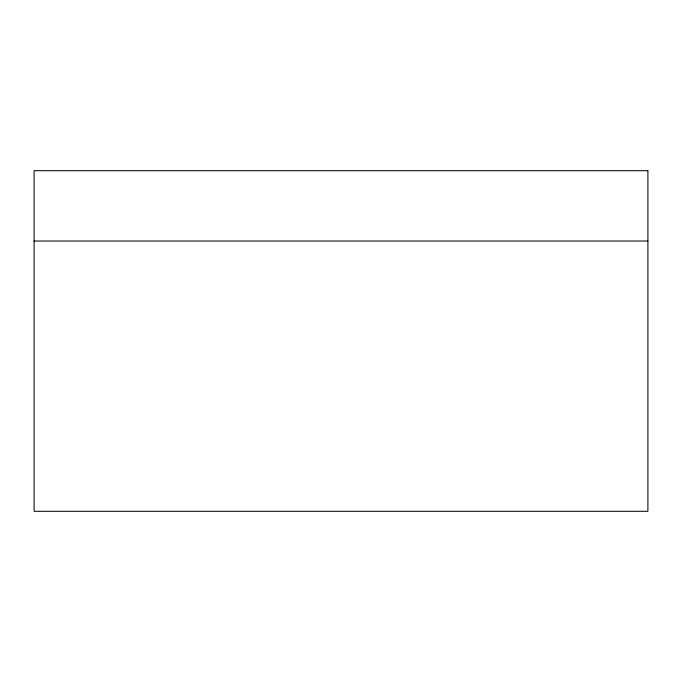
<?xml version="1.0" encoding="UTF-8"?>
<svg xmlns="http://www.w3.org/2000/svg" width="682" height="682" viewBox="0 0 682 682"><rect width="100%" height="100%" fill="white"/><g stroke="black" fill="none" stroke-linecap="round" stroke-linejoin="round"><path stroke-width="1.02" d="M34.1 241.027L647.9 241.027M647.9 170.696L34.1 170.696L34.1 511.304L647.9 511.304L647.9 170.696"/></g></svg>
